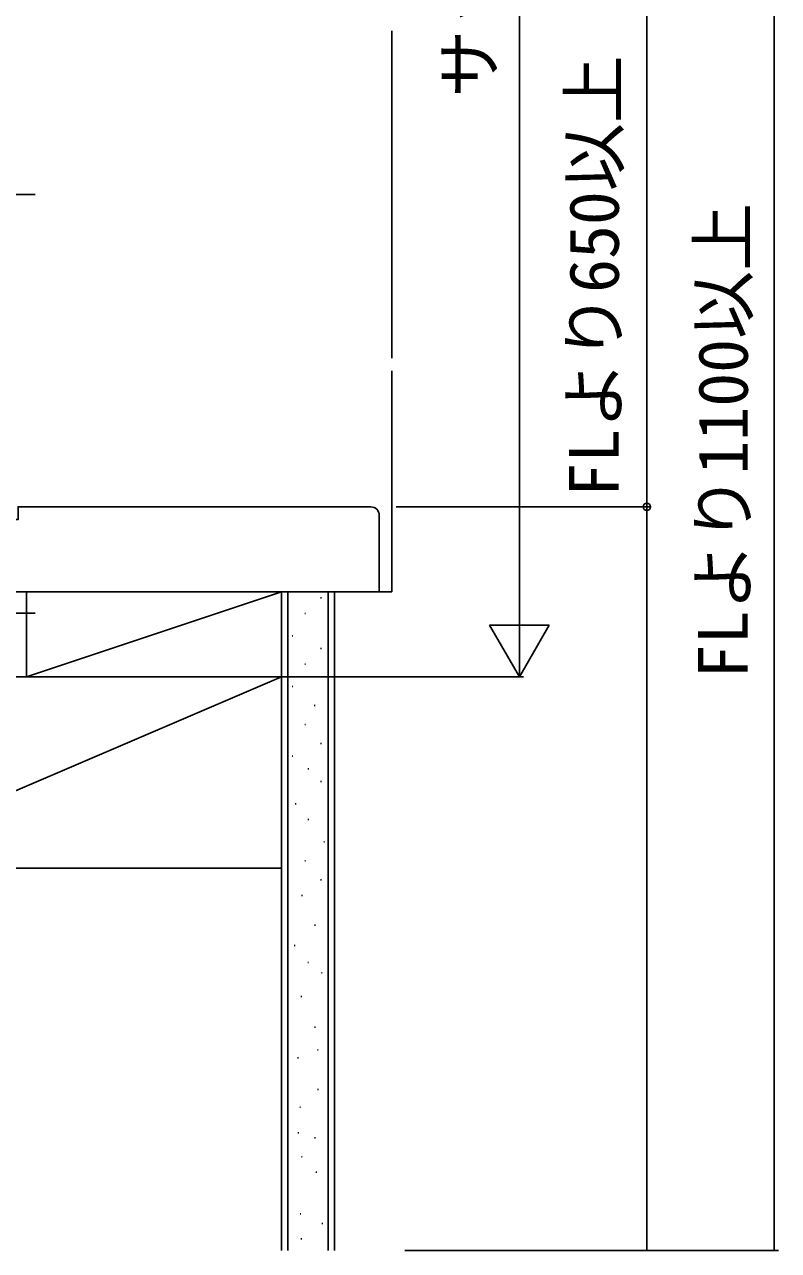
# Model space of a CAD drawing. Units: millimetres, scale not verified. Extents: x -980 to 980, y -1458 to 1451.
# Drawn here: x -187 to -9.5, y -405.9 to -117.4 of the extents above; entities that cross this region are included whole.
import ezdxf
from ezdxf.enums import TextEntityAlignment as Align

# ---------------------------------------------------------------- set-up
doc = ezdxf.new("R2010")
doc.units = ezdxf.units.MM
doc.header["$LTSCALE"] = 8
for name, color, linetype in [('0-6_YKK_13', 4, 'Continuous'), ('0-8_YKK_D', 6, 'Continuous'), ('0-A_YSS_K', 3, 'Continuous')]:
    doc.layers.add(name, color=color, linetype=linetype)
doc.styles.add('ＭＳ ゴシック', font='')
doc.styles.get('ＭＳ ゴシック').set_extended_font_data('MS Gothic')

msp = doc.modelspace()

# ---------------------------------------------------------------- linework, layer by layer
at = {"layer": '0-6_YKK_13'}
for p, q in [((-285.546, -157.358), (-184.501, -157.358)), ((-285.546, -255.858), (-184.501, -255.858))]:
    msp.add_line(p, q, dxfattribs=at)
at = {"layer": '0-8_YKK_D'}
for p, q in [((-70.546, -256.858), (-70.546, 63.648)), ((-10.546, -405.858), (-10.546, 19.142)), ((-99.546, -230.858), (-39.546, -230.858)), ((-70.546, -270.858), (-70.546, -246.609)), ((-70.546, -270.858), (-77.546, -258.733)), ((-63.546, -258.733), (-77.546, -258.733)), ((-70.546, -270.858), (-63.546, -258.733)), ((-203.946, -270.858), (-69.546, -270.858)), ((-97.546, -405.858), (-9.546, -405.858)), ((-59.546, -405.858), (-39.546, -405.858))]:
    msp.add_line(p, q, dxfattribs=at)
msp.add_lwpolyline([(-40.546, -405.858), (-40.546, -230.858), (-40.546, 129.87)], dxfattribs=at)
msp.add_circle((-40.546, -230.858), 0.85, dxfattribs=at)
at = {"layer": '0-A_YSS_K'}
for p, q in [((-100.546, -118.858), (-100.546, -195.858)), ((-100.546, -198.858), (-100.546, -250.858)), ((-203.546, -250.858), (-126.546, -250.858)), ((-186.546, -270.857), (-126.546, -250.857)), ((-186.546, -250.857), (-186.546, -270.857)), ((-126.546, -250.857), (-186.546, -250.857)), ((-126.546, -270.857), (-126.546, -250.857)), ((-126.546, -405.858), (-126.546, -250.858)), ((-114.046, -250.858), (-126.546, -250.858)), ((-125.046, -250.858), (-125.046, -405.858)), ((-115.546, -250.858), (-115.546, -405.858)), ((-114.046, -405.858), (-114.046, -250.858)), ((-104.546, -250.858), (-100.546, -250.858)), ((-117.347, -252.236), (-117.147, -252.236)), ((-121.077, -255.966), (-120.877, -255.966)), ((-124.061, -261.188), (-123.861, -261.188)), ((-117.347, -264.172), (-117.147, -264.172)), ((-121.077, -267.902), (-120.877, -267.902)), ((-231.546, -315.858), (-126.546, -270.858)), ((-186.546, -270.857), (-126.546, -270.857)), ((-124.061, -273.124), (-123.861, -273.124)), ((-118.839, -277.6), (-118.639, -277.6)), ((-121.077, -282.076), (-120.877, -282.076)), ((-117.347, -286.551), (-117.147, -286.551)), ((-124.061, -289.535), (-123.861, -289.535)), ((-120.331, -292.519), (-120.131, -292.519)), ((-117.347, -295.503), (-117.147, -295.503)), ((-123.315, -300.725), (-123.115, -300.725)), ((-120.331, -304.455), (-120.131, -304.455)), ((-116.601, -309.677), (-116.401, -309.677)), ((-121.077, -314.153), (-120.877, -314.153)), ((-117.347, -318.629), (-117.147, -318.629)), ((-121.823, -322.359), (-121.623, -322.359)), ((-118.763, -329.29), (-118.563, -329.29)), ((-123.565, -334.091), (-123.365, -334.091)), ((-120.364, -338.093), (-120.164, -338.093)), ((-117.162, -340.494), (-116.962, -340.494)), ((-121.964, -346.096), (-121.764, -346.096)), ((-118.763, -353.299), (-118.563, -353.299)), ((-122.764, -360.502), (-122.564, -360.502)), ((-118.083, -358.626), (-117.883, -358.626)), ((-118.045, -367.984), (-117.845, -367.984)), ((-122.267, -372.103), (-122.067, -372.103)), ((-122.679, -378.177), (-122.479, -378.177)), ((-118.766, -379.31), (-118.566, -379.31)), ((-121.856, -383.84), (-121.656, -383.84)), ((-118.457, -387.443), (-118.257, -387.443)), ((-122.164, -397.224), (-121.964, -397.224)), ((-117.015, -399.49), (-116.815, -399.49)), ((-121.959, -403.093), (-121.759, -403.093))]:
    msp.add_line(p, q, dxfattribs=at)
for points in [[(-105.546, -230.858), (-188.546, -230.858), (-188.546, -233.858), (-200.546, -233.858), (-202.546, -235.858), (-202.546, -250.858)], [(-202.546, -250.858), (-103.546, -250.858), (-103.546, -232.858)], [(-126.546, -250.858), (-126.546, -270.858), (-203.546, -270.858)]]:
    msp.add_lwpolyline(points, dxfattribs=at)
msp.add_lwpolyline([(-126.546, -315.858), (-126.546, -270.858), (-231.546, -270.858), (-231.546, -315.858)], close=True, dxfattribs=at)
msp.add_arc((-105.546, -232.858), 2, 0, 89.99998, dxfattribs=at)

# ---------------------------------------------------------------- texts
at = {"layer": '0-8_YKK_D', "style": 'ＭＳ ゴシック'}
for s, p in [('FLより650以上（手すりH=750の場合）', (-43.619, -228.476)), ('サッシH', (-72.982, -134.559)), ('FLより1100以上', (-13.255, -271.221))]:
    msp.add_text(s, height=11.73, rotation=90, dxfattribs=at).set_placement(p, align=Align.BOTTOM_LEFT)

doc.saveas('drawing.dxf')
